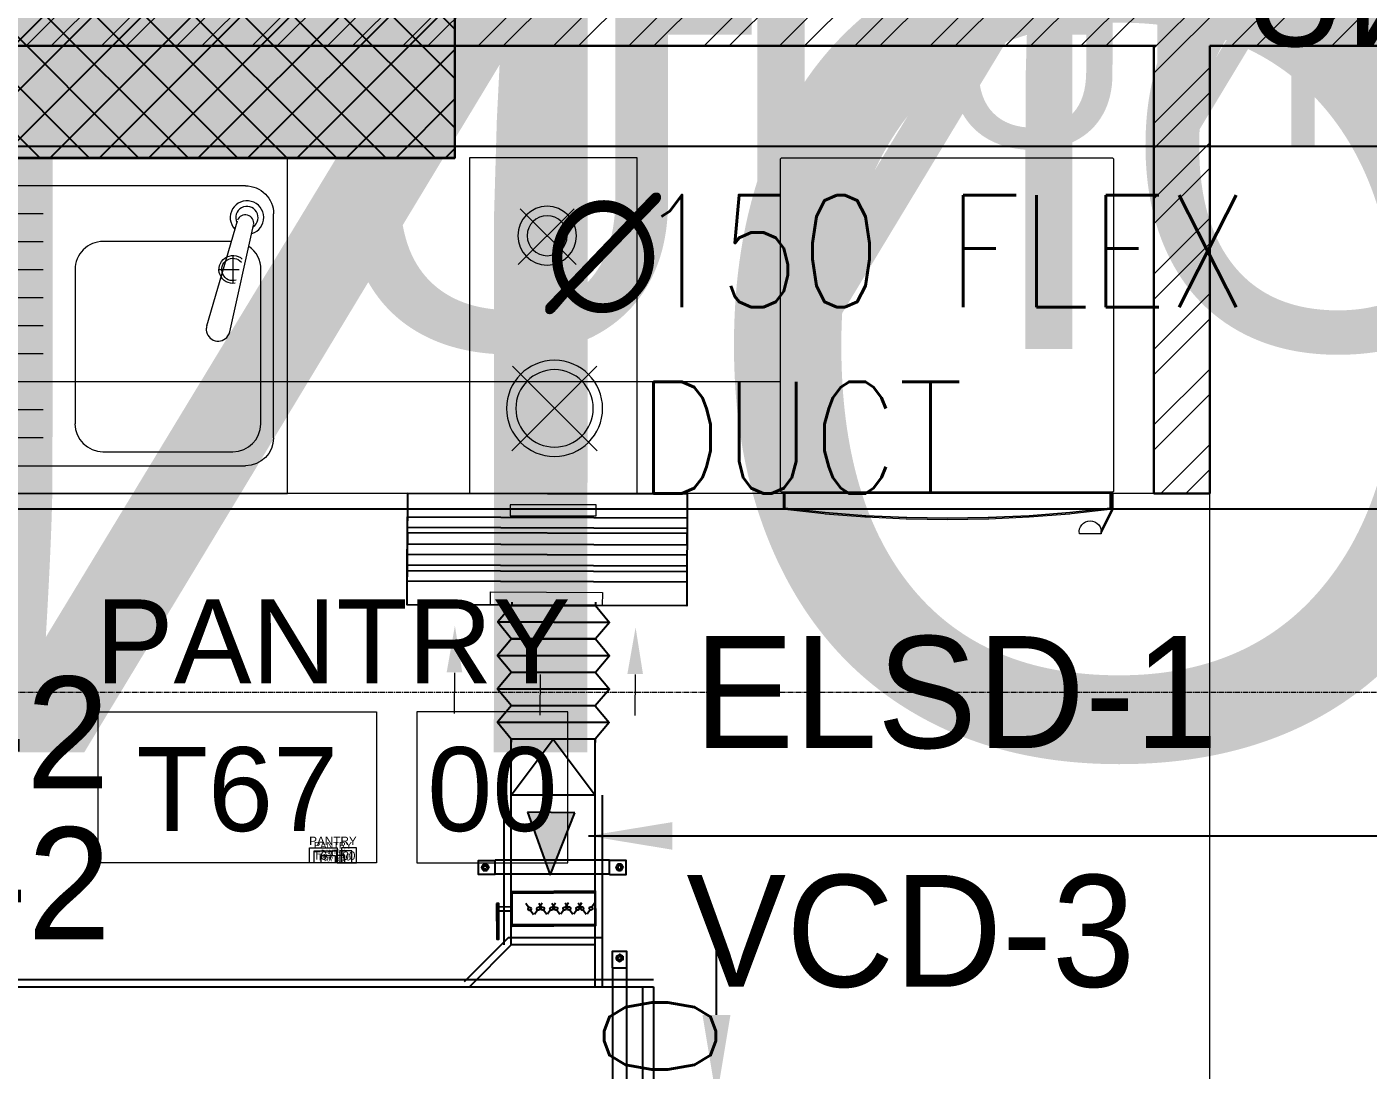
# Model space of a CAD drawing. Header units: millimetres. Extents: x -9226 to 166212, y -13 to 97274.
# Drawn here: x 40885 to 43283, y 41250 to 43114 of the extents above; entities that cross this region are included whole.
import ezdxf
from ezdxf.enums import TextEntityAlignment as Align

# ---------------------------------------------------------------- set-up
doc = ezdxf.new("R2010")
doc.units = ezdxf.units.MM
for name, pattern in [('23491-A-XR-GRID$0$23288-XR-Unit GRIDS$0$CENTER2', [28.575, 19.05, -3.175, 3.175, -3.175]), ('23491-XR-AR-2ND FLOOR PLAN$0$DASHED2', [0.375, 0.25, -0.125]), ('23491-XR-AR-2ND FLOOR PLAN$0$HIDDEN', [9.525, 6.35, -3.175]), ('HIDDEN', [9.525, 6.35, -3.175])]:
    doc.linetypes.add(name, pattern=pattern)
doc.layers.get('0').update_dxf_attribs({"color": 8})
doc.layers.get('Defpoints').update_dxf_attribs({"color": 8})
for name, color, linetype in [('-EAD', 30, 'Continuous'), ('-TEXT', 7, 'Continuous'), ('05 - 2ND - 3RD COLUMNS LAYOUT$0$23491-A-XR-GROUND TO PODIUM 3-COL$0$COLUMN', 8, 'Continuous'), ('05 - 2ND - 3RD COLUMNS LAYOUT$0$23491-A-XR-GROUND TO PODIUM 3-COL$0$HATCH', 8, 'Continuous'), ('1.INS', 8, 'Continuous'), ('1.STR', 8, 'Continuous'), ('1.support 2', 7, 'Continuous'), ('23491-XR-AR-2ND FLOOR PLAN$0$23491-XR-AR-TYP-FLOOR$0$A-ELC-DP', 8, 'Continuous'), ('23491-XR-AR-2ND FLOOR PLAN$0$23491-XR-AR-TYP-FLOOR$0$A-ELC-DP @ 1000', 8, 'Continuous'), ('23491-XR-AR-2ND FLOOR PLAN$0$23491-XR-AR-TYP-FLOOR$0$A-ELC-DP @ 2000', 8, 'Continuous'), ('23491-XR-AR-2ND FLOOR PLAN$0$23491-XR-AR-TYP-FLOOR$0$A-ELC-DP @ 250', 8, 'Continuous'), ('23491-XR-AR-2ND FLOOR PLAN$0$23491-XR-AR-TYP-FLOOR$0$A-ELC-DP @ 500', 8, 'Continuous'), ('cloud', 15, 'Continuous'), ('EAD', 30, 'Continuous'), ('ETA-AC-SUPPORT', 25, 'Continuous'), ('FAD', 3, 'Continuous'), ('HVAC-VOL-SPD-S01-M-01-0400 R-01$0$HVAC-VOL-SPD-S01-M-01-0400 R-01$0$000-VL-M-SAD ATD', 3, 'Continuous'), ('HVAC-VOL-SPD-S01-M-01-0400 R-01$0$HVAC-VOL-SPD-S01-M-01-0400 R-01$0$SLOTTED DIFFUSER', 171, 'Continuous'), ('IZ-AC-VCD', 4, 'Continuous'), ('VCD SHE', 7, 'Continuous')]:
    doc.layers.add(name, color=color, linetype=linetype)
for name, color, linetype, lineweight in [('1.XREF', 8, 'Continuous', 9), ('23491-A-XR-GRID$0$G-ANNO-GRID', 8, '23491-A-XR-GRID$0$23288-XR-Unit GRIDS$0$CENTER2', 0), ('23491-XR-AR-2ND FLOOR PLAN$0$23491-XR-AR-TYP-FLOOR$0$A-Glaz-Sill', 8, 'Continuous', 5), ('23491-XR-AR-2ND FLOOR PLAN$0$23491-XR-AR-TYP-FLOOR$0$A-WALL-PATT', 8, 'Continuous', 5), ('23491-XR-AR-2ND FLOOR PLAN$0$A-EQUP-KITN-PLAN', 8, 'Continuous', 9), ('23491-XR-AR-2ND FLOOR PLAN$0$A-FLOR-IDEN', 8, 'Continuous', 9), ('23491-XR-AR-2ND FLOOR PLAN$0$A-FLOR-IDEN @ 10', 8, 'Continuous', 9), ('23491-XR-AR-2ND FLOOR PLAN$0$A-FLOR-IDEN @ 100', 8, 'Continuous', 9), ('23491-XR-AR-2ND FLOOR PLAN$0$A-FLOR-IDEN @ 5', 8, 'Continuous', 9), ('23491-XR-AR-2ND FLOOR PLAN$0$A-FLOR-IDEN @ 8', 8, 'Continuous', 9), ('23491-XR-AR-2ND FLOOR PLAN$0$A-FLOR-OVHD', 8, '23491-XR-AR-2ND FLOOR PLAN$0$HIDDEN', 15), ('23491-XR-AR-2ND FLOOR PLAN$0$A-WALL', 8, 'Continuous', 30), ('A-ANNO-DIMS', 8, 'Continuous', 9), ('DLI', 7, 'Continuous', 5), ('HVAC-VOL-SPD-S01-M-01-0400 R-01$0$HVAC-VOL-SPD-S01-M-01-0400 R-01$0$000-VL-M-FLEXIBLE', 251, 'Continuous', 15), ('HVAC-VOL-SPD-S01-M-01-0400 R-01$0$HVAC-VOL-SPD-S01-M-01-0400 R-01$0$000-VL-M-RAD ATD', 150, 'Continuous', 20), ('MH DIM', 15, 'Continuous', 0)]:
    doc.layers.add(name, color=color, linetype=linetype, lineweight=lineweight)
doc.styles.add('23491-XR-AR-2ND FLOOR PLAN$0$23491-XR-AR-TYP-FLOOR$0$SDC-TEXT-ARB', font='sdc-arb.shx')
doc.styles.add('23491-XR-AR-2ND FLOOR PLAN$0$SDC-TEXT_4_2', font='arial.ttf')
doc.styles.add('JSE', font='romans.shx', dxfattribs={"width": 0.85})
doc.styles.add('ROMANS', font='isocp.shx', dxfattribs={"width": 0.8})
doc.styles.add('SDC-TEXT-ARB', font='sdc-arb.shx', dxfattribs={"height": 0.5})
doc.styles.get("Standard").update_dxf_attribs({"font": 'romans.shx', "height": 200})
doc.dimstyles.new('ISO-25', dxfattribs={"dimtxt": 200, "dimasz": 150, "dimexe": 1.25, "dimexo": 0.625, "dimgap": 1, "dimtad": 1, "dimtoh": 1, "dimdec": 0, "dimrnd": 5, "dimtxsty": 'Standard', "dimcen": 2.5, "dimclrd": 256, "dimclre": 256, "dimclrt": 7, "dimadec": 0, "dimazin": 0, "dimtfac": 1, "dimtdec": 0, "dimtix": 1, "dimtmove": 2, "dimatfit": 3, "dimfxl": 1, "dimarcsym": 1})
doc.dimstyles.new('JSE', dxfattribs={"dimtxt": 50, "dimasz": 150, "dimexe": 0.18, "dimexo": 0.0625, "dimgap": 50, "dimtad": 0, "dimdec": 0, "dimrnd": 5, "dimzin": 0, "dimdsep": 46, "dimtxsty": 'ROMANS', "dimcen": 0.09, "dimclrd": 7, "dimclre": 7, "dimclrt": 7, "dimadec": 0, "dimazin": 0, "dimtfac": 1, "dimtdec": 0, "dimtofl": 0, "dimtmove": 0, "dimatfit": 3, "dimfxl": 1, "dimtolj": 1, "dimtzin": 0, "dimarcsym": 1})

# ---------------------------------------------------------------- blocks, each defined once
blk = doc.blocks.new('*U722')
at = {"layer": '23491-XR-AR-2ND FLOOR PLAN$0$23491-XR-AR-TYP-FLOOR$0$A-ELC-DP @ 1000', "color": 8, "lineweight": 25, "insert": (129.2, 99.7), "char_height": 721.494, "attachment_point": 1, "style": '23491-XR-AR-2ND FLOOR PLAN$0$23491-XR-AR-TYP-FLOOR$0$SDC-TEXT-ARB'}
blk.add_mtext_dynamic_manual_height_columns('{\\fArial|b0|i0|c0|p34;ONU}', width=721.494, gutter_width=3607.5, heights=[0], dxfattribs=at)
at = {"layer": '23491-XR-AR-2ND FLOOR PLAN$0$23491-XR-AR-TYP-FLOOR$0$A-ELC-DP @ 2000', "color": 8, "lineweight": 25, "insert": (129.2, 99.7), "char_height": 1442.988, "attachment_point": 1, "style": '23491-XR-AR-2ND FLOOR PLAN$0$23491-XR-AR-TYP-FLOOR$0$SDC-TEXT-ARB'}
blk.add_mtext_dynamic_manual_height_columns('{\\fArial|b0|i0|c0|p34;ONU}', width=1442.988, gutter_width=7214.9, heights=[0], dxfattribs=at)
at = {"layer": '23491-XR-AR-2ND FLOOR PLAN$0$23491-XR-AR-TYP-FLOOR$0$A-ELC-DP @ 250', "color": 8, "lineweight": 25, "insert": (129.2, 99.7), "char_height": 180.374, "attachment_point": 1, "style": '23491-XR-AR-2ND FLOOR PLAN$0$23491-XR-AR-TYP-FLOOR$0$SDC-TEXT-ARB'}
blk.add_mtext_dynamic_manual_height_columns('{\\fArial|b0|i0|c0|p34;ONU}', width=180.374, gutter_width=901.9, heights=[0], dxfattribs=at)
at = {"layer": '23491-XR-AR-2ND FLOOR PLAN$0$23491-XR-AR-TYP-FLOOR$0$A-ELC-DP @ 500', "color": 8, "lineweight": 25, "insert": (129.2, 99.7), "char_height": 360.747, "attachment_point": 1, "style": '23491-XR-AR-2ND FLOOR PLAN$0$23491-XR-AR-TYP-FLOOR$0$SDC-TEXT-ARB'}
blk.add_mtext_dynamic_manual_height_columns('{\\fArial|b0|i0|c0|p34;ONU}', width=360.747, gutter_width=1803.7, heights=[0], dxfattribs=at)
blk = doc.blocks.new('23491-XR-AR-2ND FLOOR PLAN$0$23491-XR-AR-TYP-FLOOR$0$A$C81039be2')
at = {"layer": '23491-XR-AR-2ND FLOOR PLAN$0$23491-XR-AR-TYP-FLOOR$0$A-ELC-DP'}
blk.add_blockref('*U722', (0, 0), dxfattribs=at)
blk = doc.blocks.new('23491-XR-AR-2ND FLOOR PLAN$0$A$C40A23868')
at = {"color": 8}
for p, q in [((0, 0), (0.0015, 0.0015)), ((0, -0.5947), (0, 0)), ((0.0015, 0.0015), (0.5935, 0.0015)), ((0.5935, 0.0015), (0.595, 0)), ((0.595, 0), (0.595, -0.5947)), ((0.0015, -0.5962), (0, -0.5947)), ((0.5935, -0.5962), (0.0015, -0.5962)), ((0.0049, -0.5962), (0.592, -0.5962)), ((0.0049, -0.6241), (0.0049, -0.5962)), ((0.5892, -0.5967), (0.0074, -0.5967)), ((0.0074, -0.5967), (0.0074, -0.6247)), ((0.0074, -0.5967), (0.5892, -0.5967)), ((0.0074, -0.6247), (0.0074, -0.5967)), ((0.5892, -0.6248), (0.5892, -0.5967)), ((0.5892, -0.5967), (0.5892, -0.6248)), ((0.592, -0.5962), (0.592, -0.6241)), ((0.592, -0.5964), (0.5939, -0.5964)), ((0.592, -0.6263), (0.592, -0.5964)), ((0.595, -0.5947), (0.5935, -0.5962)), ((0.5939, -0.5964), (0.594, -0.6268)), ((0.005, -0.6252), (0.0049, -0.6241)), ((0.0056, -0.6261), (0.005, -0.6252)), ((0.0065, -0.6268), (0.0056, -0.6261)), ((0.0075, -0.6271), (0.0065, -0.6268)), ((0.0074, -0.6247), (0.0798, -0.6325)), ((0.0798, -0.6325), (0.0074, -0.6247)), ((0.0771, -0.6348), (0.0075, -0.6271)), ((0.0798, -0.6351), (0.0771, -0.6348)), ((0.0798, -0.6325), (0.1525, -0.638)), ((0.1525, -0.638), (0.0798, -0.6325)), ((0.1507, -0.6407), (0.0798, -0.6351)), ((0.1525, -0.6408), (0.1507, -0.6407)), ((0.1525, -0.638), (0.2254, -0.6413)), ((0.2254, -0.6413), (0.1525, -0.638)), ((0.2246, -0.6442), (0.1525, -0.6408)), ((0.2254, -0.6443), (0.2246, -0.6442)), ((0.2254, -0.6413), (0.2984, -0.6424)), ((0.2984, -0.6424), (0.2254, -0.6413)), ((0.2985, -0.6454), (0.2254, -0.6443)), ((0.2984, -0.6424), (0.3714, -0.6413)), ((0.3714, -0.6413), (0.2984, -0.6424)), ((0.3714, -0.6443), (0.2985, -0.6454)), ((0.3714, -0.6413), (0.4442, -0.638)), ((0.4442, -0.638), (0.3714, -0.6413)), ((0.3725, -0.6442), (0.3714, -0.6443)), ((0.4444, -0.6408), (0.3725, -0.6442)), ((0.4442, -0.638), (0.5169, -0.6325)), ((0.5169, -0.6325), (0.4442, -0.638)), ((0.517, -0.6351), (0.4444, -0.6408)), ((0.5169, -0.6325), (0.5892, -0.6248)), ((0.5892, -0.6248), (0.5169, -0.6325)), ((0.5199, -0.6348), (0.517, -0.6351)), ((0.5894, -0.6271), (0.5199, -0.6348)), ((0.5495, -0.6476), (0.5537, -0.6472)), ((0.5537, -0.6472), (0.5579, -0.6476)), ((0.5733, -0.6647), (0.592, -0.6263)), ((0.594, -0.6268), (0.5733, -0.6692)), ((0.5904, -0.6268), (0.5894, -0.6271)), ((0.5913, -0.6261), (0.5904, -0.6268)), ((0.5918, -0.6252), (0.5913, -0.6261)), ((0.592, -0.6241), (0.5918, -0.6252)), ((0.534, -0.6658), (0.5347, -0.6617)), ((0.5343, -0.6702), (0.534, -0.6658)), ((0.544, -0.6702), (0.5343, -0.6702)), ((0.5347, -0.6617), (0.5363, -0.6577)), ((0.5363, -0.6577), (0.5386, -0.6542)), ((0.5386, -0.6542), (0.5417, -0.6513)), ((0.5417, -0.6513), (0.5454, -0.649)), ((0.5488, -0.6702), (0.544, -0.6702)), ((0.5454, -0.649), (0.5495, -0.6476)), ((0.5537, -0.6702), (0.5488, -0.6702)), ((0.5634, -0.6702), (0.5537, -0.6702)), ((0.5579, -0.6476), (0.562, -0.649)), ((0.562, -0.649), (0.5657, -0.6513)), ((0.5683, -0.6702), (0.5634, -0.6702)), ((0.5657, -0.6513), (0.5688, -0.6542)), ((0.5731, -0.6702), (0.5683, -0.6702)), ((0.5688, -0.6542), (0.5711, -0.6577)), ((0.5711, -0.6577), (0.5727, -0.6617)), ((0.5727, -0.6617), (0.5733, -0.6647)), ((0.5733, -0.6692), (0.5731, -0.6702)), ((0.5733, -0.6692), (0.5733, -0.6647)), ((0.5733, -0.6647), (0.5733, -0.6692))]:
    blk.add_line(p, q, dxfattribs=at)
blk = doc.blocks.new('23491-XR-AR-2ND FLOOR PLAN$0$A$C707C0BEA')
at = {"color": 8}
for p, q in [((0, 0), (0, -0.6)), ((-0.1908, -0.1908), (-0.0911, -0.0911)), ((-0.0873, -0.1908), (-0.1871, -0.0911)), ((-0.0769, -0.3722), (-0.2285, -0.5238)), ((-0.2278, -0.3722), (-0.0762, -0.5238))]:
    blk.add_line(p, q, dxfattribs=at)
for points in [[(0, -0.6), (-0.3, -0.6), (-0.3, 0), (0, 0)], [(-0.2269, -0.64), (-0.2269, -0.62), (-0.0731, -0.62), (-0.0731, -0.64)]]:
    blk.add_lwpolyline(points, close=True, dxfattribs=at)
for centre, radius in [((-0.1391, -0.1391), 0.0525), ((-0.1391, -0.1391), 0.0358), ((-0.1523, -0.4477), 0.0859), ((-0.1523, -0.4477), 0.0692)]:
    blk.add_circle(centre, radius, dxfattribs=at)
blk = doc.blocks.new('23491-XR-AR-2ND FLOOR PLAN$0$A$C4BB379C0')
at = {"color": 8}
for p, q in [((-0.7, -0.6), (-0.7, 0)), ((-0.7, 0), (0, 0)), ((0, 0), (0, -0.6)), ((-0.625, -0.05), (-0.075, -0.05)), ((-0.675, -0.5001), (-0.675, -0.1)), ((-0.5557, -0.2999), (-0.6104, -0.1124)), ((-0.0751, -0.0993), (-0.263, -0.0993)), ((-0.025, -0.0998), (-0.025, -0.5001)), ((-0.5967, -0.3109), (-0.6394, -0.1202)), ((-0.5996, -0.1495), (-0.3703, -0.1495)), ((-0.0751, -0.1493), (-0.263, -0.1493)), ((-0.6025, -0.1745), (-0.6025, -0.2245)), ((-0.6523, -0.4751), (-0.6525, -0.1995)), ((-0.5775, -0.1995), (-0.6137, -0.1995)), ((-0.3203, -0.1995), (-0.3201, -0.4751)), ((-0.0751, -0.1993), (-0.263, -0.1993)), ((-0.0751, -0.2493), (-0.263, -0.2493)), ((-0.0751, -0.2993), (-0.263, -0.2993)), ((-0.0751, -0.3499), (-0.263, -0.3499)), ((-0.0751, -0.3999), (-0.263, -0.3999)), ((-0.0751, -0.4499), (-0.263, -0.4499)), ((-0.0751, -0.4999), (-0.263, -0.4999)), ((-0.3701, -0.5251), (-0.6023, -0.5251)), ((-0.075, -0.5501), (-0.625, -0.5501)), ((0, -0.6), (-0.7, -0.6))]:
    blk.add_line(p, q, dxfattribs=at)
for radius, start, end in [(0.025, 260.6649, 131.8894), (0.02, 253.5698, 138.9844)]:
    blk.add_arc((-0.6025, -0.1995), radius, start, end, dxfattribs=at)
for centre, major_axis, ratio, start_param, end_param in [((-0.625, -0.1), (0.0354, 0.0354), 1, 0.785405, 2.356202), ((-0.0749, -0.0999), (-0.0354, -0.0354), 0.997718, 2.358492, 3.929288), ((-0.625, -0.5001), (0.0354, 0.0354), 1, 2.356202, 3.926998), ((-0.075, -0.5001), (-0.0354, -0.0354), 1, 0.785405, 2.356202)]:
    blk.add_ellipse(centre, major_axis=major_axis, ratio=ratio, start_param=start_param, end_param=end_param, dxfattribs=at)
at = {"color": 8, "extrusion": (0, 0, -1)}
for centre, major_axis, start_param, end_param in [((-0.6275, -0.1067), (-0.0212, 0.0212), 4.221364, 9.392218), ((-0.6275, -0.1067), (-0.0141, 0.0141), 4.524166, 9.089416), ((-0.6247, -0.1169), (-0.0106, 0.0106), 5.341868, 8.271714), ((-0.6025, -0.1995), (-0.0354, 0.0354), 5.497794, 6.465164), ((-0.3703, -0.1995), (-0.0354, 0.0354), 0.785405, 2.356202), ((-0.576, -0.3062), (-0.015, 0.015), 4.898573, 5.277673), ((-0.576, -0.3062), (0.015, 0.015), 0.861028, 3.327777), ((-0.576, -0.3062), (0.015, 0.015), 0.481927, 0.861028), ((-0.6023, -0.4751), (-0.0354, 0.0354), 3.926998, 5.497794), ((-0.3701, -0.4751), (-0.0354, 0.0354), 2.356202, 3.926998)]:
    blk.add_ellipse(centre, major_axis=major_axis, ratio=1, start_param=start_param, end_param=end_param, dxfattribs=at)
blk = doc.blocks.new('*U507')
at = {"color": 8, "linetype": 'ByBlock'}
for points in [[(1.3, 0), (-7, 0), (-7, 4.5), (1.3, 4.5)], [(2.5, 0), (7, 0), (7, 4.5), (2.5, 4.5)]]:
    blk.add_lwpolyline(points, close=True, dxfattribs=at)
at = {"color": 8, "linetype": 'ByBlock', "style": '23491-XR-AR-2ND FLOOR PLAN$0$SDC-TEXT_4_2'}
for tag, p in [('ROOM-NAME-2', (0, 9.95)), ('ROOM-NAME-1', (0, 6.6)), ('ROOM-NO.', (-2.85, 2.2)), ('ROOM-FINISH', (4.75, 2.2))]:
    blk.add_attdef(tag, text='', height=2.5, dxfattribs=at).set_placement(p, align=Align.MIDDLE_CENTER)
blk = doc.blocks.new('*U758')
at = {"layer": '23491-XR-AR-2ND FLOOR PLAN$0$A-FLOR-IDEN @ 10', "color": 8}
ref = blk.add_blockref('*U507', (41432.1, 41619.8), dxfattribs=dict(at, xscale=5.999999999999999, yscale=5.999999999999999, zscale=5.999999999999999))
ref.add_attrib('ROOM-NO.', 'T67', dxfattribs={"layer": '0', "color": 0, "linetype": 'ByBlock', "height": 15, "style": '23491-XR-AR-2ND FLOOR PLAN$0$SDC-TEXT_4_2'}).set_placement((41415, 41633), align=Align.MIDDLE_CENTER)
ref.add_attrib('ROOM-FINISH', '00', dxfattribs={"layer": '0', "color": 0, "linetype": 'ByBlock', "height": 15, "style": '23491-XR-AR-2ND FLOOR PLAN$0$SDC-TEXT_4_2'}).set_placement((41460.6, 41633), align=Align.MIDDLE_CENTER)
ref.add_attrib('ROOM-NAME-1', 'PANTRY', dxfattribs={"layer": '0', "color": 0, "linetype": 'ByBlock', "height": 15, "style": '23491-XR-AR-2ND FLOOR PLAN$0$SDC-TEXT_4_2'}).set_placement((41432.1, 41659.4), align=Align.MIDDLE_CENTER)
at = {"layer": '23491-XR-AR-2ND FLOOR PLAN$0$A-FLOR-IDEN @ 100', "color": 8}
ref = blk.add_blockref('*U507', (41432.1, 41619.8), dxfattribs=dict(at, xscale=60, yscale=60, zscale=60))
ref.add_attrib('ROOM-NO.', 'T67', dxfattribs={"layer": '0', "color": 0, "linetype": 'ByBlock', "height": 150, "style": '23491-XR-AR-2ND FLOOR PLAN$0$SDC-TEXT_4_2'}).set_placement((41261.1, 41751.8), align=Align.MIDDLE_CENTER)
ref.add_attrib('ROOM-FINISH', '00', dxfattribs={"layer": '0', "color": 0, "linetype": 'ByBlock', "height": 150, "style": '23491-XR-AR-2ND FLOOR PLAN$0$SDC-TEXT_4_2'}).set_placement((41717.1, 41751.8), align=Align.MIDDLE_CENTER)
ref.add_attrib('ROOM-NAME-1', 'PANTRY', dxfattribs={"layer": '0', "color": 0, "linetype": 'ByBlock', "height": 150, "style": '23491-XR-AR-2ND FLOOR PLAN$0$SDC-TEXT_4_2'}).set_placement((41432.1, 42015.8), align=Align.MIDDLE_CENTER)
at = {"layer": '23491-XR-AR-2ND FLOOR PLAN$0$A-FLOR-IDEN @ 5', "color": 8}
ref = blk.add_blockref('*U507', (41432.1, 41619.8), dxfattribs=dict(at, xscale=3, yscale=3, zscale=3))
ref.add_attrib('ROOM-NO.', 'T67', dxfattribs={"layer": '0', "color": 0, "linetype": 'ByBlock', "height": 7.5, "style": '23491-XR-AR-2ND FLOOR PLAN$0$SDC-TEXT_4_2'}).set_placement((41423.6, 41626.4), align=Align.MIDDLE_CENTER)
ref.add_attrib('ROOM-FINISH', '00', dxfattribs={"layer": '0', "color": 0, "linetype": 'ByBlock', "height": 7.5, "style": '23491-XR-AR-2ND FLOOR PLAN$0$SDC-TEXT_4_2'}).set_placement((41446.4, 41626.4), align=Align.MIDDLE_CENTER)
ref.add_attrib('ROOM-NAME-1', 'PANTRY', dxfattribs={"layer": '0', "color": 0, "linetype": 'ByBlock', "height": 7.5, "style": '23491-XR-AR-2ND FLOOR PLAN$0$SDC-TEXT_4_2'}).set_placement((41432.1, 41639.6), align=Align.MIDDLE_CENTER)
at = {"layer": '23491-XR-AR-2ND FLOOR PLAN$0$A-FLOR-IDEN @ 8', "color": 8}
ref = blk.add_blockref('*U507', (41432.1, 41619.8), dxfattribs=dict(at, xscale=4.8, yscale=4.8, zscale=4.8))
ref.add_attrib('ROOM-NO.', 'T67', dxfattribs={"layer": '0', "color": 0, "linetype": 'ByBlock', "height": 12, "style": '23491-XR-AR-2ND FLOOR PLAN$0$SDC-TEXT_4_2'}).set_placement((41418.4, 41630.3), align=Align.MIDDLE_CENTER)
ref.add_attrib('ROOM-FINISH', '00', dxfattribs={"layer": '0', "color": 0, "linetype": 'ByBlock', "height": 12, "style": '23491-XR-AR-2ND FLOOR PLAN$0$SDC-TEXT_4_2'}).set_placement((41454.9, 41630.3), align=Align.MIDDLE_CENTER)
ref.add_attrib('ROOM-NAME-1', 'PANTRY', dxfattribs={"layer": '0', "color": 0, "linetype": 'ByBlock', "height": 12, "style": '23491-XR-AR-2ND FLOOR PLAN$0$SDC-TEXT_4_2'}).set_placement((41432.1, 41651.5), align=Align.MIDDLE_CENTER)
blk = doc.blocks.new('23491-XR-AR-2ND FLOOR PLAN')
at = {"layer": '23491-XR-AR-2ND FLOOR PLAN$0$23491-XR-AR-TYP-FLOOR$0$A-WALL-PATT'}
h = blk.add_hatch(dxfattribs=at)
h.set_pattern_fill('ANSI32', color=8, scale=10)
h.set_pattern_definition([(45, (-45493.61, 801565.49), (-67.351921, 67.351921), []), (45, (-45448.71, 801565.49), (-67.351921, 67.351921), [])])
h.paths.add_polyline_path([(48000, 43080), (48000, 43280), (44300, 43280), (44299.9, 43160), (43849.9, 43160.2), (43850, 43280.2), (43749.9, 43280), (43749.9, 43159.8), (43149.9, 43160), (43150, 43280), (43000, 43280), (43000, 43980), (42900, 43980), (42900, 43280.3), (40350, 43280.3), (40350, 43080), (42900, 43080), (42900, 42280), (43000, 42280), (43000, 43080), (44400, 43080.1), (44400, 43199.9), (45000, 43200), (45000, 43080), (45100.1, 43079.6), (45100, 43199.6), (45550, 43199.7), (45550.1, 43080)])
at = {"layer": '23491-XR-AR-2ND FLOOR PLAN$0$A-EQUP-KITN-PLAN', "color": 8, "linetype": '23491-XR-AR-2ND FLOOR PLAN$0$DASHED2', "extrusion": (3.40897e-07, 2.87318e-07, 1)}
blk.add_line((42232.5, 42479.9, 0), (40650.8, 42479.9, 0), dxfattribs=at)
at = {"layer": '23491-XR-AR-2ND FLOOR PLAN$0$A-EQUP-KITN-PLAN', "color": 8}
blk.add_line((42900, 42280, 0), (40350, 42280), dxfattribs=at)
at = {"layer": '23491-XR-AR-2ND FLOOR PLAN$0$A-FLOR-OVHD', "color": 8, "ltscale": 0.1}
blk.add_line((43000, 41080), (43000, 42280, 0), dxfattribs=at)
at = {"layer": '23491-XR-AR-2ND FLOOR PLAN$0$A-WALL', "color": 8}
for p, q in [((42900, 42280), (42900, 43080)), ((43000, 43080), (43000, 42280)), ((43000, 42280), (42900, 42280))]:
    blk.add_line(p, q, dxfattribs=at)
for points in [[(42904, 43080), (40350, 43080)], [(44470, 43080), (43000, 43080)]]:
    blk.add_lwpolyline(points, dxfattribs=at)
at = {"layer": '23491-XR-AR-2ND FLOOR PLAN$0$23491-XR-AR-TYP-FLOOR$0$A-Glaz-Sill', "color": 8, "lineweight": 25, "rotation": 180.0000000019153}
blk.add_blockref('23491-XR-AR-2ND FLOOR PLAN$0$23491-XR-AR-TYP-FLOOR$0$A$C81039be2', (45000, 43200), dxfattribs=at)
at = {"layer": '23491-XR-AR-2ND FLOOR PLAN$0$23491-XR-AR-TYP-FLOOR$0$A-Glaz-Sill', "color": 8, "lineweight": 25, "xscale": -1, "rotation": 359.9773642804463}
blk.add_blockref('23491-XR-AR-2ND FLOOR PLAN$0$23491-XR-AR-TYP-FLOOR$0$A$C81039be2', (43749.9, 43159.8), dxfattribs=at)
at = {"layer": '23491-XR-AR-2ND FLOOR PLAN$0$A-EQUP-KITN-PLAN', "color": 8, "extrusion": (3.40897e-07, 2.87318e-07, 1)}
for name, p, xscale, yscale, zscale, rotation in [('23491-XR-AR-2ND FLOOR PLAN$0$A$C4BB379C0', (40650.8, 42879.9, 0), -1000.000000000029, 1000.000000000035, 1000.000000000029, 0.0005665312287295164), ('23491-XR-AR-2ND FLOOR PLAN$0$A$C707C0BEA', (41676, 42879.9, 0), -1000.000000000029, 1000.000000000035, 1000.000000000029, 0.0005665312287295164), ('23491-XR-AR-2ND FLOOR PLAN$0$A$C40A23868', (42232.5, 42878.4, 0), 1000.000000000013, 1000.000000000013, 1000.000000000013, 0.0005665312288183219)]:
    blk.add_blockref(name, p, dxfattribs=dict(at, xscale=xscale, yscale=yscale, zscale=zscale, rotation=rotation))
at = {"layer": '23491-XR-AR-2ND FLOOR PLAN$0$A-FLOR-IDEN'}
blk.add_blockref('*U758', (0, 0), dxfattribs=at)
blk = doc.blocks.new('23491-A-XR-GRID')
at = {"layer": '23491-A-XR-GRID$0$G-ANNO-GRID', "color": 8, "ltscale": 0.5}
blk.add_line((-8075.9, 41925.3, 0), (56827.8, 41925.3, 0), dxfattribs=at)
blk = doc.blocks.new('05 - 2ND - 3RD COLUMNS LAYOUT')
at = {"layer": '05 - 2ND - 3RD COLUMNS LAYOUT$0$23491-A-XR-GROUND TO PODIUM 3-COL$0$HATCH'}
h = blk.add_hatch(color=256, dxfattribs=at)
h.dxf.hatch_style = 1
h.paths.add_polyline_path([(39649.9, 43379.7), (39649.9, 42879.7), (41649.9, 42879.7), (41649.9, 43379.7)])
at = {"layer": '05 - 2ND - 3RD COLUMNS LAYOUT$0$23491-A-XR-GROUND TO PODIUM 3-COL$0$COLUMN', "lineweight": 30, "elevation": 0}
blk.add_lwpolyline([(39649.9, 43379.7), (39649.9, 42879.7), (41649.9, 42879.7), (41649.9, 43379.7)], close=True, dxfattribs=at)
blk = doc.blocks.new('XREF')
at = {"layer": 'A-ANNO-DIMS', "color": 8}
blk.add_blockref('23491-XR-AR-2ND FLOOR PLAN', (0, 0), dxfattribs=at)
blk.add_blockref('23491-A-XR-GRID', (0, 0))
at = {"layer": 'A-ANNO-DIMS'}
blk.add_blockref('05 - 2ND - 3RD COLUMNS LAYOUT', (0, 0), dxfattribs=at)
blk = doc.blocks.new('I LOVE U05 - 2ND - 3RD COLUMNS LAYOUT$0$1-3 WALLS')
at = {"layer": '05 - 2ND - 3RD COLUMNS LAYOUT$0$23491-A-XR-GROUND TO PODIUM 3-COL$0$HATCH'}
h = blk.add_hatch(dxfattribs=at)
h.set_pattern_fill('ANSI37', color=15, scale=500)
h.set_pattern_definition([(45, (68670.89, -86087.81), (-44.194174, 44.194174), []), (135, (68670.89, -86087.81), (-44.194174, -44.194174), [])])
h.paths.add_polyline_path([(41256, 44473.4), (41256, 43973.4), (43256, 43973.4), (43256, 44473.4)])
at = {"layer": '05 - 2ND - 3RD COLUMNS LAYOUT$0$23491-A-XR-GROUND TO PODIUM 3-COL$0$COLUMN', "color": 15, "lineweight": 30, "elevation": 0}
blk.add_lwpolyline([(41256, 44473.4), (41256, 43973.4), (43256, 43973.4), (43256, 44473.4)], close=True, dxfattribs=at)
blk = doc.blocks.new('I LOVE U05 - 2ND - 3RD COLUMNS LAYOUT')
at = {"color": 15}
blk.add_blockref('I LOVE U05 - 2ND - 3RD COLUMNS LAYOUT$0$1-3 WALLS', (0, 0), dxfattribs=at)
blk = doc.blocks.new('I LOVE USTR')
at = {"layer": 'MH DIM', "color": 15}
blk.add_blockref('I LOVE U05 - 2ND - 3RD COLUMNS LAYOUT', (-1606, -1093.4, 0), dxfattribs=at)
blk = doc.blocks.new('A$C32d94600')
at = {"layer": 'cloud', "color": 15}
blk.add_blockref('I LOVE USTR', (-5100, -86375.9, 0), dxfattribs=at)
blk = doc.blocks.new('*U545')
at = {"layer": 'IZ-AC-VCD', "color": 5, "extrusion": (0, 0, -1)}
for p, q in [((41.5, 367.5), (41.5, 316.7)), ((58.5, 316.7), (58.5, 367.5))]:
    blk.add_line(p, q, dxfattribs=at)
at = {"layer": 'IZ-AC-VCD', "color": 5}
for p, q in [((-10, 316.7), (-10, 0)), ((110, 316.7), (110, 0))]:
    blk.add_line(p, q, dxfattribs=at)
for points in [[(29.2, 375.9), (165.1, 375.9), (165.1, 367.5), (29.2, 367.5)], [(-16.7, 0), (116.7, 0), (116.7, 316.7), (-16.7, 316.7)]]:
    blk.add_lwpolyline(points, close=True, dxfattribs=at)
at = {"layer": 'IZ-AC-VCD', "color": 7, "extrusion": (0, 0, -1)}
for points in [[(-28.6, 264.9), (-45.1, 253.4)], [(-28.6, 214.9), (-45.1, 203.4)], [(-28.6, 201.8), (-45.1, 213.2)], [(-54.9, 246.6), (-71.4, 235.1)], [(-54.9, 220.1), (-71.4, 231.5)], [(-28.6, 164.9), (-45.1, 153.4)], [(-28.6, 151.8), (-45.1, 163.2)], [(-54.9, 196.6), (-71.4, 185.1)], [(-54.9, 170.1), (-71.4, 181.5)], [(-28.6, 114.9), (-45.1, 103.4)], [(-28.6, 101.8), (-45.1, 113.2)], [(-54.9, 146.6), (-71.4, 135.1)], [(-54.9, 120.1), (-71.4, 131.5)], [(-28.6, 64.9), (-45.1, 53.4)], [(-28.6, 51.8), (-45.1, 63.2)], [(-54.9, 96.6), (-71.4, 85.1)], [(-54.9, 70.1), (-71.4, 81.5)], [(-28.6, 1.8), (-45.1, 13.2)], [(-54.9, 46.6), (-71.4, 35.1)], [(-54.9, 20.1), (-71.4, 31.5)]]:
    blk.add_lwpolyline(points, dxfattribs=at)
for centre in [(-50, 250), (-50, 216.7), (-50, 200), (-50, 166.7), (-50, 150), (-50, 116.7), (-50, 100), (-50, 66.7), (-50, 50), (-50, 16.7)]:
    blk.add_circle(centre, 6, dxfattribs=at)
blk = doc.blocks.new('HVAC-VOL-SPD-S01-M-01-0400 R-01$0$HVAC-VOL-SPD-S01-M-01-0400 R-01$0$A$C2F9C6816')
blk.add_hatch(color=256).paths.add_polyline_path([(-198.8, -78.6), (-398.8, -153.6), (-198.8, -228.6)])
for p, q in [((-198.8, -78.6), (-398.8, -153.6)), ((-198.8, -228.6), (-198.8, -78.6)), ((-398.8, -153.6), (-198.8, -228.6))]:
    blk.add_line(p, q)
blk = doc.blocks.new('t')
at = {"layer": 'ETA-AC-SUPPORT', "color": 7, "linetype": 'HIDDEN', "ltscale": 0.3, "extrusion": (2.40653e-07, 5.25136e-08, 1)}
for p, q in [((4429.3, -9484.4, 0), (4379.3, -9484.4, 0)), ((4392.9, -9513, 0), (4404.3, -9506.4, 0)), ((4392.9, -9526.2, 0), (4392.9, -9513, 0)), ((4392.9, -9526.2, 0), (4404.3, -9532.9, 0)), ((4415.8, -9513, 0), (4404.3, -9506.4, 0)), ((4415.8, -9526.2, 0), (4404.3, -9532.9, 0)), ((4415.8, -9526.2, 0), (4415.8, -9513, 0))]:
    blk.add_line(p, q, dxfattribs=at)
at = {"layer": 'ETA-AC-SUPPORT', "color": 7, "linetype": 'Continuous', "ltscale": 0.3, "extrusion": (2.40653e-07, 5.25136e-08, 1), "elevation": 0}
blk.add_lwpolyline([(4429.3, -9484.4), (4429.3, -9543.9), (4379.3, -9543.9), (4379.3, -9484.4)], dxfattribs=at)
at = {"layer": 'ETA-AC-SUPPORT', "color": 7, "linetype": 'HIDDEN', "ltscale": 0.3, "extrusion": (2.40653e-07, 5.25136e-08, 1)}
for radius in [11.5, 6]:
    blk.add_circle((4404.3, -9519.6, 0), radius, dxfattribs=at)
blk = doc.blocks.new('*U549')
at = {"layer": 'ETA-AC-SUPPORT', "color": 7, "linetype": 'Continuous', "ltscale": 0.3, "extrusion": (2.40653e-07, 5.25136e-08, 1)}
for p, q in [((4404.3, -9239.6, 0), (4404.3, -9514.1, 0)), ((4429.3, -9239.6, 0), (4429.3, -9514.1, 0))]:
    blk.add_line(p, q, dxfattribs=at)
at = {"color": 7, "linetype": 'Continuous', "xscale": -0.5, "yscale": 0.5, "zscale": 0.5, "rotation": 180}
blk.add_blockref('t', (2214.7, -13981.8, 0), dxfattribs=at)
at = {"color": 7, "linetype": 'Continuous', "xscale": 0.5, "yscale": 0.5, "zscale": 0.5}
blk.add_blockref('t', (2214.7, -4771.9, 0), dxfattribs=at)
blk = doc.blocks.new('*U553')
at = {"layer": 'ETA-AC-SUPPORT', "color": 7, "linetype": 'Continuous', "ltscale": 0.3, "extrusion": (2.40653e-07, 5.25136e-08, 1)}
for p, q in [((4404.3, -9309.5, 0), (4404.3, -9514.1, 0)), ((4429.3, -9309.5, 0), (4429.3, -9514.1, 0))]:
    blk.add_line(p, q, dxfattribs=at)
at = {"color": 7, "linetype": 'Continuous', "xscale": -0.5, "yscale": 0.5, "zscale": 0.5, "rotation": 180}
blk.add_blockref('t', (2214.7, -14051.7, 0), dxfattribs=at)
at = {"color": 7, "linetype": 'Continuous', "xscale": 0.5, "yscale": 0.5, "zscale": 0.5}
blk.add_blockref('t', (2214.7, -4771.9, 0), dxfattribs=at)
blk = doc.blocks.new('*D468')
at = {"layer": 'Defpoints', "color": 0, "transparency": 16777216}
for p in [(42005.3, 41198.3, 0), (42005.3, 41080), (42117.8, 41080)]:
    blk.add_point(p, dxfattribs=at)
at = {"layer": 'VCD SHE', "lineweight": -2, "transparency": 16777216}
for p, q in [((42117.8, 41348.3), (42117.8, 41498.3)), ((42005.9, 41198.3), (42119.1, 41198.3)), ((42117.8, 41198.3), (42117.8, 41080)), ((42005.9, 41080), (42119.1, 41080)), ((42117.8, 40930), (42117.8, 40780))]:
    blk.add_line(p, q, dxfattribs=at)
at = {"layer": 'VCD SHE', "transparency": 16777216}
for points in [[(42092.8, 41348.3), (42142.8, 41348.3), (42117.8, 41198.3)], [(42092.8, 40930), (42142.8, 40930), (42117.8, 41080)]]:
    blk.add_solid(points, dxfattribs=at)
at = {"layer": 'VCD SHE', "color": 7, "transparency": 16777216, "insert": (42016.8, 41139.2), "char_height": 200, "attachment_point": 5, "rotation": 90}
blk.add_mtext('120', dxfattribs=at)
blk = doc.blocks.new('RGE')
at = {"layer": 'HVAC-VOL-SPD-S01-M-01-0400 R-01$0$HVAC-VOL-SPD-S01-M-01-0400 R-01$0$000-VL-M-FLEXIBLE', "color": 30, "linetype": 'ByBlock', "lineweight": -2, "extrusion": (1.67917e-07, -3.45697e-10, 1), "elevation": 0}
blk.add_lwpolyline([(233945.6, 241620), (233946, 241820), (233922.3, 241820), (233921.9, 241620)], close=True, dxfattribs=at)
at = {"layer": 'HVAC-VOL-SPD-S01-M-01-0400 R-01$0$HVAC-VOL-SPD-S01-M-01-0400 R-01$0$000-VL-M-RAD ATD', "color": 30, "extrusion": (-1.67917e-07, -3.45697e-10, 1)}
for p, q in [((234067.5, 241883.4, 0), (234140.4, 241883.6, 0)), ((234069, 241730.1, 0), (234141.9, 241730.2, 0)), ((234068.1, 241560.4, 0), (234141.1, 241560.5, 0))]:
    blk.add_line(p, q, dxfattribs=at)
for points in [[(234066.6, 241897.4, 0), (233983.1, 241883.3, 0), (234066.7, 241869.5, 0)], [(234068.1, 241744, 0), (233984.6, 241729.9, 0), (234068.1, 241716.2, 0)], [(234067.3, 241574.3, 0), (233983.8, 241560.2, 0), (234067.3, 241546.4, 0)]]:
    blk.add_solid(points, dxfattribs=at)
at = {"layer": 'HVAC-VOL-SPD-S01-M-01-0400 R-01$0$HVAC-VOL-SPD-S01-M-01-0400 R-01$0$000-VL-M-SAD ATD', "color": 30, "extrusion": (1.67917e-07, -3.45697e-10, 1), "elevation": 0}
blk.add_lwpolyline([(233746.8, 241969.5), (233744.6, 241469.5), (233944.6, 241469.1), (233946.8, 241969.1)], close=True, dxfattribs=at)
at = {"layer": 'HVAC-VOL-SPD-S01-M-01-0400 R-01$0$HVAC-VOL-SPD-S01-M-01-0400 R-01$0$SLOTTED DIFFUSER', "color": 30, "extrusion": (1.67917e-07, -3.45697e-10, 1), "elevation": 0}
blk.add_lwpolyline([(233789.3, 241969.4), (233787.1, 241469.4), (233902.1, 241469.2), (233904.3, 241969.2)], close=True, dxfattribs=at)
at = {"layer": 'HVAC-VOL-SPD-S01-M-01-0400 R-01$0$HVAC-VOL-SPD-S01-M-01-0400 R-01$0$SLOTTED DIFFUSER', "color": 30, "linetype": 'Continuous', "ltscale": 100, "extrusion": (1.67917e-07, -3.45697e-10, 1), "elevation": 0}
for points in [[(233807.8, 241969.4), (233805.6, 241469.4), (233883.6, 241469.2), (233885.8, 241969.2)], [(233837.8, 241969.3), (233835.6, 241469.3), (233815.6, 241469.3), (233817.8, 241969.3)], [(233855.8, 241969.3), (233853.6, 241469.3), (233873.6, 241469.2), (233875.8, 241969.2)]]:
    blk.add_lwpolyline(points, close=True, dxfattribs=at)

msp = doc.modelspace()

# ---------------------------------------------------------------- block references
at = {"layer": '1.STR'}
msp.add_blockref('A$C32d94600', (5100, 86375.3), dxfattribs=at)

# ---------------------------------------------------------------- next in the draw order: block references
at = {"layer": '1.XREF'}
msp.add_blockref('XREF', (0, 0), dxfattribs=at)

# ---------------------------------------------------------------- next in the draw order: linework, layer by layer
at = {"color": 1}
for points in [[(41751.8, 42086.2), (41751.7, 42080.2), (41901.7, 42079.7), (41926.7, 42049.8), (41726.6, 42050.5), (41751.6, 42020.6), (41901.6, 42020.1), (41926.5, 41990.2), (41726.4, 41990.8), (41751.4, 41960.9), (41901.4, 41960.4), (41926.3, 41930.5), (41726.2, 41931.2), (41751.2, 41901.3), (41901.2, 41900.8), (41926.2, 41870.9), (41726.1, 41871.5), (41751, 41841.6), (41901, 41841.1), (41901, 41835.1)], [(41901.8, 42085.7), (41901.7, 42079.7), (41751.7, 42080.2), (41726.6, 42050.5), (41926.7, 42049.8), (41901.6, 42020.1), (41751.6, 42020.6), (41726.4, 41990.8), (41926.5, 41990.2), (41901.4, 41960.4), (41751.4, 41960.9), (41726.2, 41931.2), (41926.3, 41930.5), (41901.2, 41900.8), (41751.2, 41901.3), (41726.1, 41871.5), (41926.2, 41870.9), (41901, 41841.1), (41751, 41841.6), (41751, 41835.6)]]:
    msp.add_lwpolyline(points, dxfattribs=at)
at = {"layer": '1.INS', "elevation": 0}
for points in [[(41738, 41473.3), (41738, 41741.2)], [(41914, 41398.3), (41914, 41741.2)], [(41914, 41398.3), (41914, 41486.3), (41745.6, 41486.3), (41666.8, 41407.5)], [(38870.3, 41411.3), (42005.3, 41411.3)]]:
    msp.add_lwpolyline(points, dxfattribs=at)
at = {"layer": 'EAD', "elevation": 0}
for points in [[(41901, 41841.2), (41751, 41841.2)], [(41751, 41741.2), (41751, 41841.2)], [(41751, 41741.2), (41826, 41841.2), (41901, 41741.2)], [(41901, 41741.2), (41901, 41841.2)], [(41751, 41473.3), (41751, 41741.2)], [(41901, 41741.2), (41751, 41741.2)], [(41901, 41398.3), (41901, 41741.2)], [(41901, 41398.3), (41901, 41473.3), (41751, 41473.3), (41676, 41398.3)], [(38870.3, 41398.3), (42005.3, 41398.3)], [(41985.3, 41398.3), (41985.3, 41198.3)], [(42005.3, 41398.3), (42005.3, 41198.3)]]:
    msp.add_lwpolyline(points, dxfattribs=at)

# ---------------------------------------------------------------- next in the draw order: block references
at = {"layer": '-EAD', "extrusion": (-6.16134e-06, -3.46539e-05, 1), "xscale": 0.5613210269334026, "yscale": 0.5613210269334026, "zscale": 0.5613210269334026, "rotation": 89.10749125398034}
msp.add_blockref('HVAC-VOL-SPD-S01-M-01-0400 R-01$0$HVAC-VOL-SPD-S01-M-01-0400 R-01$0$A$C2F9C6816', (42025.1, 43439.2, 46640456.3), dxfattribs=at)
at = {"layer": '1.support 2', "linetype": 'ByBlock', "extrusion": (3.5195e-05, 4.02055e-07, 1), "xscale": 1.001591528757322, "yscale": 1.001591528757322, "zscale": 1.001591528757322, "rotation": 269.9999999991892}
msp.add_blockref('*U553', (51251.1, 46035.9, 1.6), dxfattribs=at)
at = {"layer": '1.support 2', "linetype": 'ByBlock', "extrusion": (4.02055e-07, -3.5195e-05, 1), "xscale": 1.001591528757322, "yscale": 1.001591528757322, "zscale": 1.001591528757322, "rotation": 180}
msp.add_blockref('*U549', (46368.6, 31903, -1.5), dxfattribs=at)
at = {"layer": 'DLI', "xscale": -1, "rotation": 89.57343943295842}
msp.add_blockref('RGE', (285268.7, 274219.8, 0), dxfattribs=at)
at = {"layer": 'IZ-AC-VCD', "extrusion": (-1.73953e-07, -0.000551811, 1), "xscale": -0.4695684231146192, "yscale": 0.4695684231146192, "zscale": 0.469568423114619, "rotation": 90.32724824288654}
msp.add_blockref('*U545', (41901, 41562.1, -22.3), dxfattribs=at)

# ---------------------------------------------------------------- next in the draw order: texts
at = {"layer": '-TEXT', "extrusion": (3.5195e-05, 4.02055e-07, 1), "insert": (41976, 42813.3, -8.7), "char_height": 200, "width": 2536.527, "attachment_point": 1, "text_direction": (1, 0, -3.5e-05), "style": 'JSE'}
msp.add_mtext('150 FLEX\\PDUCT', dxfattribs=at)
at = {"layer": 'VCD SHE', "style": 'SDC-TEXT-ARB'}
for s, p in [('∅', (41811.5, 42613.5)), ('ELSD-1', (42078, 41825.3, 0)), ('AD-2', (40423, 41753)), ('FD-2', (40440.6, 41483.6, 0)), ('VCD-3', (42064, 41398.5))]:
    msp.add_text(s, height=200, dxfattribs=at).set_placement(p)

# ---------------------------------------------------------------- next in the draw order: dimensions: what is measured, and where the dimension line sits
at = {"layer": 'VCD SHE'}
dim = msp.add_linear_dim(base=(42117.8, 41080), p1=(42005.3, 41198.3, 0), p2=(42005.3, 41080), angle=90, dimstyle='ISO-25', dxfattribs=at)
dim.commit()
dim.dimension.update_dxf_attribs({"geometry": '*D468', "text_midpoint": (42016.8, 41139.2)})

# ---------------------------------------------------------------- next in the draw order: leaders
at = {"layer": '1.INS'}
for points in [[(39313.1, 42900.7), (50500, 42900.7)], [(41888.9, 41668.2), (50600, 41668.2)]]:
    msp.add_leader(points, dimstyle='JSE', override={"dimgap": 50, "dimtad": 0}, dxfattribs=at)
at = {"layer": 'FAD'}
msp.add_leader([(38119.5, 42252.8), (55000, 42252.8)], dimstyle='JSE', override={"dimgap": 50, "dimtad": 0}, dxfattribs=at)

doc.saveas('drawing.dxf')
